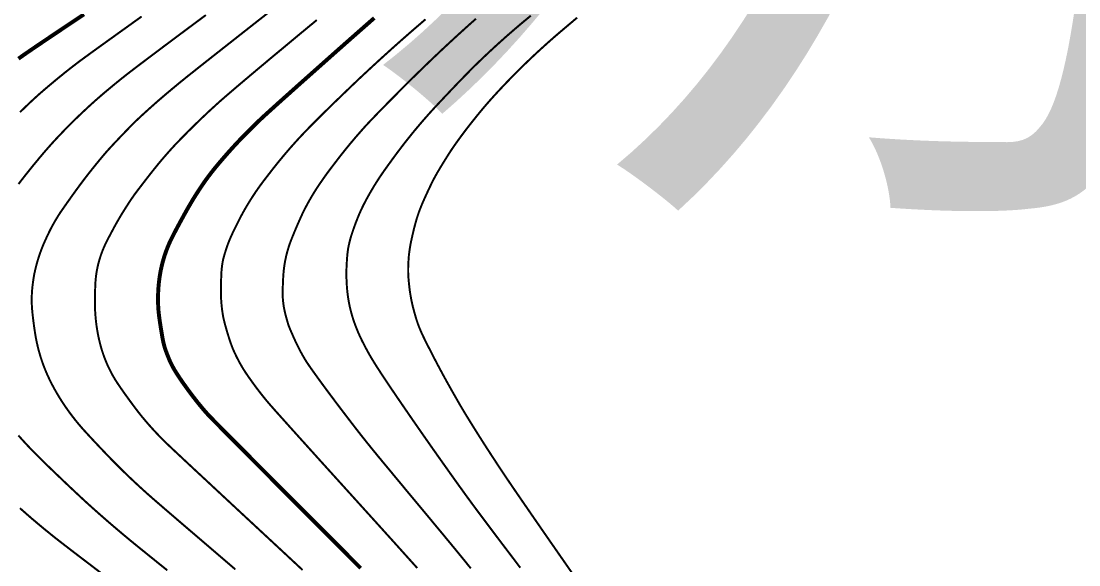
# Model space of a CAD drawing. Extents: x 36524600 to 36525730, y 2746759 to 2747713.
# Drawn here: x 36525149.49 to 36525189.84, y 2747493.61 to 2747514.35 of the extents above; entities that cross this region are included whole.
import ezdxf

# ---------------------------------------------------------------- set-up
doc = ezdxf.new("R2010")
doc.units = 0
doc.header["$LTSCALE"] = 1000
doc.header["$MEASUREMENT"] = 0
doc.layers.add('0-规划文字', color=7, linetype='Continuous')
doc.layers.add('DGX', color=251, linetype='Continuous')
doc.styles.add('黑体', font='simhei.ttf')

# ---------------------------------------------------------------- blocks, each defined once
blk = doc.blocks.new('dxt')
at = {"layer": 'DGX', "color": 253, "linetype": 'Continuous', "flags": 128}
for points, const_width in [([(36525170.701, 2747514.482), (36525170.429, 2747514.253), (36525170.215, 2747514.072), (36525170.06, 2747513.941), (36525169.963, 2747513.859), (36525169.896, 2747513.801), (36525169.828, 2747513.743), (36525169.762, 2747513.684), (36525169.695, 2747513.626), (36525169.628, 2747513.567), (36525169.562, 2747513.508), (36525169.496, 2747513.448), (36525169.43, 2747513.389), (36525169.364, 2747513.329), (36525169.298, 2747513.269), (36525169.233, 2747513.209), (36525169.167, 2747513.149), (36525169.102, 2747513.089), (36525169.037, 2747513.028), (36525168.973, 2747512.967), (36525168.908, 2747512.906), (36525168.842, 2747512.843), (36525168.773, 2747512.777), (36525168.701, 2747512.707), (36525168.626, 2747512.633), (36525168.548, 2747512.556), (36525168.467, 2747512.476), (36525168.383, 2747512.392), (36525168.296, 2747512.305), (36525168.207, 2747512.215), (36525168.117, 2747512.123), (36525168.026, 2747512.029), (36525167.935, 2747511.934), (36525167.842, 2747511.836), (36525167.749, 2747511.737), (36525167.655, 2747511.636), (36525167.561, 2747511.533), (36525167.466, 2747511.429), (36525167.372, 2747511.324), (36525167.279, 2747511.218), (36525167.187, 2747511.111), (36525167.096, 2747511.004), (36525167.006, 2747510.896), (36525166.917, 2747510.787), (36525166.828, 2747510.678), (36525166.742, 2747510.57), (36525166.661, 2747510.468), (36525166.584, 2747510.37), (36525166.512, 2747510.277), (36525166.444, 2747510.189), (36525166.381, 2747510.105), (36525166.322, 2747510.027), (36525166.267, 2747509.953), (36525166.216, 2747509.884), (36525166.168, 2747509.818), (36525166.123, 2747509.755), (36525166.081, 2747509.696), (36525166.042, 2747509.641), (36525166.005, 2747509.588), (36525165.971, 2747509.54), (36525165.94, 2747509.494), (36525165.909, 2747509.448), (36525165.874, 2747509.396), (36525165.837, 2747509.338), (36525165.796, 2747509.274), (36525165.752, 2747509.204), (36525165.705, 2747509.129), (36525165.654, 2747509.048), (36525165.6, 2747508.961), (36525165.547, 2747508.874), (36525165.497, 2747508.793), (36525165.452, 2747508.716), (36525165.409, 2747508.646), (36525165.371, 2747508.581), (36525165.336, 2747508.521), (36525165.306, 2747508.466), (36525165.278, 2747508.417), (36525165.252, 2747508.368), (36525165.223, 2747508.313), (36525165.192, 2747508.251), (36525165.158, 2747508.184), (36525165.122, 2747508.11), (36525165.083, 2747508.03), (36525165.042, 2747507.944), (36525164.999, 2747507.852), (36525164.956, 2747507.759), (36525164.916, 2747507.672), (36525164.879, 2747507.592), (36525164.846, 2747507.517), (36525164.815, 2747507.447), (36525164.788, 2747507.384), (36525164.764, 2747507.326), (36525164.743, 2747507.274), (36525164.725, 2747507.228), (36525164.71, 2747507.188), (36525164.696, 2747507.155), (36525164.686, 2747507.127), (36525164.677, 2747507.105), (36525164.671, 2747507.09), (36525164.667, 2747507.081), (36525164.666, 2747507.077), (36525164.665, 2747507.074), (36525164.662, 2747507.064), (36525164.656, 2747507.049), (36525164.649, 2747507.027), (36525164.64, 2747506.998), (36525164.628, 2747506.964), (36525164.614, 2747506.923), (36525164.599, 2747506.877), (36525164.582, 2747506.823), (36525164.564, 2747506.764), (36525164.545, 2747506.697), (36525164.525, 2747506.624), (36525164.504, 2747506.545), (36525164.482, 2747506.459), (36525164.459, 2747506.366), (36525164.436, 2747506.267), (36525164.413, 2747506.168), (36525164.392, 2747506.075), (36525164.373, 2747505.988), (36525164.356, 2747505.908), (36525164.342, 2747505.834), (36525164.329, 2747505.766), (36525164.319, 2747505.704), (36525164.311, 2747505.649), (36525164.304, 2747505.6), (36525164.298, 2747505.557), (36525164.293, 2747505.521), (36525164.289, 2747505.491), (36525164.285, 2747505.467), (36525164.283, 2747505.449), (36525164.281, 2747505.438), (36525164.281, 2747505.432), (36525164.28, 2747505.427), (36525164.28, 2747505.416), (36525164.278, 2747505.398), (36525164.277, 2747505.375), (36525164.274, 2747505.344), (36525164.272, 2747505.308), (36525164.269, 2747505.265), (36525164.265, 2747505.216), (36525164.262, 2747505.164), (36525164.259, 2747505.112), (36525164.257, 2747505.06), (36525164.255, 2747505.008), (36525164.253, 2747504.956), (36525164.252, 2747504.904), (36525164.252, 2747504.852), (36525164.252, 2747504.8), (36525164.253, 2747504.744), (36525164.255, 2747504.683), (36525164.259, 2747504.614), (36525164.264, 2747504.54), (36525164.271, 2747504.459), (36525164.28, 2747504.371), (36525164.29, 2747504.277), (36525164.301, 2747504.177), (36525164.314, 2747504.073), (36525164.329, 2747503.97), (36525164.346, 2747503.868), (36525164.364, 2747503.765), (36525164.385, 2747503.663), (36525164.407, 2747503.562), (36525164.431, 2747503.46), (36525164.457, 2747503.359), (36525164.483, 2747503.262), (36525164.509, 2747503.171), (36525164.533, 2747503.086), (36525164.556, 2747503.008), (36525164.579, 2747502.936), (36525164.6, 2747502.871), (36525164.62, 2747502.813), (36525164.639, 2747502.761), (36525164.658, 2747502.712), (36525164.677, 2747502.664), (36525164.697, 2747502.615), (36525164.717, 2747502.567), (36525164.738, 2747502.519), (36525164.758, 2747502.471), (36525164.78, 2747502.424), (36525164.802, 2747502.376), (36525164.827, 2747502.323), (36525164.86, 2747502.256), (36525164.899, 2747502.176), (36525164.945, 2747502.084), (36525164.998, 2747501.978), (36525165.059, 2747501.86), (36525165.126, 2747501.728), (36525165.2, 2747501.584), (36525165.278, 2747501.433), (36525165.358, 2747501.28), (36525165.44, 2747501.127), (36525165.523, 2747500.972), (36525165.607, 2747500.817), (36525165.693, 2747500.66), (36525165.781, 2747500.502), (36525165.87, 2747500.343), (36525165.957, 2747500.189), (36525166.039, 2747500.045), (36525166.116, 2747499.911), (36525166.187, 2747499.787), (36525166.253, 2747499.673), (36525166.314, 2747499.57), (36525166.37, 2747499.476), (36525166.42, 2747499.393), (36525166.47, 2747499.311), (36525166.524, 2747499.223), (36525166.584, 2747499.127), (36525166.647, 2747499.024), (36525166.716, 2747498.914), (36525166.789, 2747498.797), (36525166.867, 2747498.673), (36525166.949, 2747498.542), (36525167.037, 2747498.404), (36525167.129, 2747498.258), (36525167.227, 2747498.106), (36525167.33, 2747497.947), (36525167.438, 2747497.781), (36525167.551, 2747497.609), (36525167.669, 2747497.429), (36525167.792, 2747497.242), (36525167.94, 2747497.021), (36525168.132, 2747496.737), (36525168.367, 2747496.392), (36525168.647, 2747495.985), (36525168.97, 2747495.517), (36525169.337, 2747494.986), (36525169.748, 2747494.393), (36525170.203, 2747493.739), (36525170.661, 2747493.08)], 0.075), ([(36525168.931, 2747514.557), (36525168.706, 2747514.37), (36525168.532, 2747514.225), (36525168.41, 2747514.121), (36525168.314, 2747514.039), (36525168.218, 2747513.956), (36525168.122, 2747513.873), (36525168.027, 2747513.79), (36525167.932, 2747513.706), (36525167.837, 2747513.621), (36525167.743, 2747513.537), (36525167.649, 2747513.452), (36525167.555, 2747513.366), (36525167.462, 2747513.28), (36525167.369, 2747513.194), (36525167.276, 2747513.107), (36525167.184, 2747513.02), (36525167.092, 2747512.933), (36525167, 2747512.845), (36525166.909, 2747512.757), (36525166.815, 2747512.665), (36525166.713, 2747512.564), (36525166.605, 2747512.455), (36525166.489, 2747512.338), (36525166.367, 2747512.213), (36525166.237, 2747512.079), (36525166.1, 2747511.937), (36525165.957, 2747511.787), (36525165.816, 2747511.638), (36525165.685, 2747511.501), (36525165.567, 2747511.375), (36525165.46, 2747511.261), (36525165.364, 2747511.159), (36525165.279, 2747511.068), (36525165.206, 2747510.989), (36525165.144, 2747510.921), (36525165.088, 2747510.859), (36525165.032, 2747510.797), (36525164.977, 2747510.734), (36525164.921, 2747510.671), (36525164.866, 2747510.608), (36525164.811, 2747510.545), (36525164.757, 2747510.482), (36525164.702, 2747510.418), (36525164.648, 2747510.354), (36525164.594, 2747510.29), (36525164.541, 2747510.226), (36525164.487, 2747510.162), (36525164.434, 2747510.097), (36525164.381, 2747510.032), (36525164.329, 2747509.967), (36525164.277, 2747509.902), (36525164.224, 2747509.836), (36525164.173, 2747509.771), (36525164.121, 2747509.705), (36525164.07, 2747509.639), (36525164.019, 2747509.573), (36525163.968, 2747509.506), (36525163.917, 2747509.439), (36525163.867, 2747509.373), (36525163.815, 2747509.304), (36525163.761, 2747509.23), (36525163.703, 2747509.152), (36525163.643, 2747509.07), (36525163.58, 2747508.983), (36525163.514, 2747508.892), (36525163.446, 2747508.797), (36525163.374, 2747508.697), (36525163.302, 2747508.595), (36525163.231, 2747508.491), (36525163.161, 2747508.387), (36525163.092, 2747508.282), (36525163.025, 2747508.177), (36525162.958, 2747508.07), (36525162.894, 2747507.962), (36525162.83, 2747507.854), (36525162.768, 2747507.747), (36525162.711, 2747507.644), (36525162.657, 2747507.545), (36525162.606, 2747507.45), (36525162.559, 2747507.36), (36525162.516, 2747507.273), (36525162.476, 2747507.19), (36525162.44, 2747507.112), (36525162.406, 2747507.035), (36525162.372, 2747506.958), (36525162.34, 2747506.88), (36525162.309, 2747506.802), (36525162.278, 2747506.724), (36525162.248, 2747506.646), (36525162.219, 2747506.567), (36525162.19, 2747506.487), (36525162.163, 2747506.41), (36525162.139, 2747506.338), (36525162.116, 2747506.271), (36525162.096, 2747506.208), (36525162.077, 2747506.151), (36525162.061, 2747506.098), (36525162.047, 2747506.05), (36525162.036, 2747506.007), (36525162.025, 2747505.967), (36525162.015, 2747505.926), (36525162.005, 2747505.885), (36525161.996, 2747505.844), (36525161.987, 2747505.803), (36525161.979, 2747505.762), (36525161.971, 2747505.721), (36525161.963, 2747505.68), (36525161.956, 2747505.636), (36525161.949, 2747505.587), (36525161.942, 2747505.533), (36525161.935, 2747505.473), (36525161.929, 2747505.408), (36525161.923, 2747505.337), (36525161.918, 2747505.262), (36525161.912, 2747505.181), (36525161.908, 2747505.1), (36525161.904, 2747505.023), (36525161.9, 2747504.952), (36525161.898, 2747504.886), (36525161.896, 2747504.824), (36525161.895, 2747504.767), (36525161.894, 2747504.715), (36525161.895, 2747504.669), (36525161.895, 2747504.623), (36525161.897, 2747504.575), (36525161.898, 2747504.526), (36525161.901, 2747504.474), (36525161.903, 2747504.42), (36525161.906, 2747504.364), (36525161.909, 2747504.306), (36525161.913, 2747504.245), (36525161.917, 2747504.184), (36525161.922, 2747504.123), (36525161.928, 2747504.061), (36525161.935, 2747504), (36525161.942, 2747503.939), (36525161.95, 2747503.878), (36525161.958, 2747503.818), (36525161.968, 2747503.757), (36525161.978, 2747503.696), (36525161.989, 2747503.636), (36525162, 2747503.575), (36525162.012, 2747503.515), (36525162.025, 2747503.455), (36525162.039, 2747503.395), (36525162.053, 2747503.336), (36525162.069, 2747503.276), (36525162.084, 2747503.217), (36525162.101, 2747503.157), (36525162.118, 2747503.098), (36525162.136, 2747503.04), (36525162.155, 2747502.981), (36525162.174, 2747502.923), (36525162.194, 2747502.865), (36525162.215, 2747502.807), (36525162.236, 2747502.749), (36525162.258, 2747502.692), (36525162.281, 2747502.634), (36525162.304, 2747502.577), (36525162.327, 2747502.52), (36525162.351, 2747502.463), (36525162.376, 2747502.406), (36525162.401, 2747502.349), (36525162.429, 2747502.29), (36525162.461, 2747502.223), (36525162.497, 2747502.15), (36525162.537, 2747502.071), (36525162.582, 2747501.985), (36525162.63, 2747501.892), (36525162.684, 2747501.793), (36525162.741, 2747501.688), (36525162.81, 2747501.567), (36525162.897, 2747501.422), (36525163.002, 2747501.252), (36525163.126, 2747501.059), (36525163.268, 2747500.841), (36525163.428, 2747500.6), (36525163.607, 2747500.334), (36525163.804, 2747500.044), (36525164.01, 2747499.742), (36525164.217, 2747499.442), (36525164.423, 2747499.142), (36525164.63, 2747498.845), (36525164.836, 2747498.548), (36525165.043, 2747498.252), (36525165.25, 2747497.958), (36525165.457, 2747497.665), (36525165.658, 2747497.382), (36525165.846, 2747497.117), (36525166.021, 2747496.871), (36525166.184, 2747496.644), (36525166.335, 2747496.435), (36525166.472, 2747496.244), (36525166.598, 2747496.072), (36525166.71, 2747495.919), (36525166.825, 2747495.764), (36525166.956, 2747495.588), (36525167.104, 2747495.391), (36525167.268, 2747495.172), (36525167.449, 2747494.931), (36525167.646, 2747494.67), (36525167.86, 2747494.387), (36525168.091, 2747494.083), (36525168.32, 2747493.781), (36525168.53, 2747493.503)], 0.075), ([(36525166.839, 2747514.439), (36525166.71, 2747514.325), (36525166.581, 2747514.211), (36525166.453, 2747514.096), (36525166.325, 2747513.98), (36525166.198, 2747513.865), (36525166.071, 2747513.749), (36525165.944, 2747513.632), (36525165.817, 2747513.515), (36525165.691, 2747513.398), (36525165.565, 2747513.281), (36525165.44, 2747513.163), (36525165.315, 2747513.044), (36525165.19, 2747512.926), (36525165.066, 2747512.807), (36525164.942, 2747512.687), (36525164.818, 2747512.568), (36525164.694, 2747512.447), (36525164.568, 2747512.324), (36525164.435, 2747512.193), (36525164.297, 2747512.055), (36525164.152, 2747511.911), (36525164, 2747511.76), (36525163.843, 2747511.601), (36525163.679, 2747511.436), (36525163.509, 2747511.264), (36525163.342, 2747511.095), (36525163.19, 2747510.939), (36525163.05, 2747510.795), (36525162.924, 2747510.664), (36525162.812, 2747510.547), (36525162.713, 2747510.442), (36525162.627, 2747510.35), (36525162.556, 2747510.271), (36525162.491, 2747510.198), (36525162.426, 2747510.124), (36525162.362, 2747510.051), (36525162.298, 2747509.977), (36525162.234, 2747509.903), (36525162.171, 2747509.829), (36525162.108, 2747509.754), (36525162.045, 2747509.679), (36525161.983, 2747509.604), (36525161.921, 2747509.528), (36525161.86, 2747509.452), (36525161.799, 2747509.376), (36525161.738, 2747509.3), (36525161.677, 2747509.223), (36525161.617, 2747509.146), (36525161.557, 2747509.069), (36525161.5, 2747508.994), (36525161.446, 2747508.924), (36525161.396, 2747508.858), (36525161.35, 2747508.798), (36525161.307, 2747508.742), (36525161.269, 2747508.691), (36525161.234, 2747508.644), (36525161.203, 2747508.603), (36525161.173, 2747508.563), (36525161.142, 2747508.519), (36525161.109, 2747508.474), (36525161.075, 2747508.426), (36525161.038, 2747508.375), (36525161.001, 2747508.321), (36525160.962, 2747508.265), (36525160.921, 2747508.206), (36525160.879, 2747508.146), (36525160.838, 2747508.085), (36525160.798, 2747508.024), (36525160.758, 2747507.963), (36525160.719, 2747507.902), (36525160.68, 2747507.84), (36525160.641, 2747507.778), (36525160.603, 2747507.715), (36525160.566, 2747507.652), (36525160.529, 2747507.589), (36525160.492, 2747507.526), (36525160.456, 2747507.462), (36525160.421, 2747507.399), (36525160.386, 2747507.334), (36525160.352, 2747507.27), (36525160.318, 2747507.205), (36525160.283, 2747507.137), (36525160.247, 2747507.064), (36525160.209, 2747506.984), (36525160.169, 2747506.899), (36525160.128, 2747506.807), (36525160.085, 2747506.71), (36525160.04, 2747506.607), (36525159.993, 2747506.498), (36525159.947, 2747506.391), (36525159.906, 2747506.291), (36525159.868, 2747506.2), (36525159.834, 2747506.117), (36525159.804, 2747506.042), (36525159.778, 2747505.975), (36525159.756, 2747505.917), (36525159.738, 2747505.867), (36525159.722, 2747505.821), (36525159.706, 2747505.775), (36525159.691, 2747505.728), (36525159.677, 2747505.682), (36525159.663, 2747505.635), (36525159.649, 2747505.588), (36525159.636, 2747505.541), (36525159.624, 2747505.494), (36525159.612, 2747505.447), (36525159.6, 2747505.399), (36525159.589, 2747505.352), (36525159.579, 2747505.304), (36525159.569, 2747505.256), (36525159.559, 2747505.209), (36525159.55, 2747505.161), (36525159.542, 2747505.113), (36525159.534, 2747505.064), (36525159.527, 2747505.016), (36525159.52, 2747504.968), (36525159.514, 2747504.92), (36525159.508, 2747504.871), (36525159.503, 2747504.823), (36525159.498, 2747504.774), (36525159.494, 2747504.726), (36525159.49, 2747504.675), (36525159.486, 2747504.622), (36525159.483, 2747504.565), (36525159.48, 2747504.506), (36525159.477, 2747504.443), (36525159.474, 2747504.377), (36525159.472, 2747504.308), (36525159.469, 2747504.236), (36525159.467, 2747504.165), (36525159.466, 2747504.1), (36525159.465, 2747504.042), (36525159.464, 2747503.99), (36525159.464, 2747503.944), (36525159.464, 2747503.904), (36525159.464, 2747503.87), (36525159.465, 2747503.842), (36525159.466, 2747503.816), (36525159.468, 2747503.787), (36525159.471, 2747503.755), (36525159.474, 2747503.72), (36525159.478, 2747503.682), (36525159.482, 2747503.641), (36525159.487, 2747503.596), (36525159.493, 2747503.549), (36525159.5, 2747503.499), (36525159.508, 2747503.446), (36525159.519, 2747503.391), (36525159.53, 2747503.332), (36525159.544, 2747503.271), (36525159.559, 2747503.207), (36525159.576, 2747503.14), (36525159.594, 2747503.071), (36525159.613, 2747503.003), (36525159.63, 2747502.941), (36525159.646, 2747502.885), (36525159.661, 2747502.835), (36525159.674, 2747502.791), (36525159.687, 2747502.753), (36525159.698, 2747502.722), (36525159.707, 2747502.696), (36525159.717, 2747502.672), (36525159.728, 2747502.645), (36525159.74, 2747502.616), (36525159.754, 2747502.583), (36525159.769, 2747502.549), (36525159.785, 2747502.511), (36525159.802, 2747502.471), (36525159.821, 2747502.429), (36525159.84, 2747502.385), (36525159.859, 2747502.341), (36525159.879, 2747502.297), (36525159.899, 2747502.253), (36525159.919, 2747502.209), (36525159.939, 2747502.165), (36525159.959, 2747502.121), (36525159.98, 2747502.077), (36525160.001, 2747502.034), (36525160.022, 2747501.99), (36525160.043, 2747501.946), (36525160.065, 2747501.903), (36525160.087, 2747501.86), (36525160.109, 2747501.817), (36525160.132, 2747501.774), (36525160.155, 2747501.731), (36525160.178, 2747501.689), (36525160.201, 2747501.647), (36525160.225, 2747501.604), (36525160.249, 2747501.562), (36525160.273, 2747501.521), (36525160.298, 2747501.479), (36525160.323, 2747501.437), (36525160.348, 2747501.396), (36525160.378, 2747501.349), (36525160.418, 2747501.29), (36525160.466, 2747501.218), (36525160.524, 2747501.135), (36525160.591, 2747501.04), (36525160.667, 2747500.933), (36525160.753, 2747500.814), (36525160.847, 2747500.683), (36525160.949, 2747500.544), (36525161.054, 2747500.401), (36525161.164, 2747500.252), (36525161.278, 2747500.099), (36525161.396, 2747499.942), (36525161.517, 2747499.78), (36525161.643, 2747499.614), (36525161.773, 2747499.443), (36525161.902, 2747499.275), (36525162.022, 2747499.118), (36525162.134, 2747498.972), (36525162.238, 2747498.837), (36525162.334, 2747498.714), (36525162.422, 2747498.601), (36525162.502, 2747498.499), (36525162.574, 2747498.409), (36525162.642, 2747498.323), (36525162.71, 2747498.238), (36525162.779, 2747498.154), (36525162.847, 2747498.069), (36525162.916, 2747497.984), (36525162.985, 2747497.9), (36525163.054, 2747497.816), (36525163.123, 2747497.731), (36525163.211, 2747497.626), (36525163.335, 2747497.476), (36525163.495, 2747497.283), (36525163.692, 2747497.046), (36525163.925, 2747496.765), (36525164.194, 2747496.441), (36525164.5, 2747496.074), (36525164.843, 2747495.662), (36525165.186, 2747495.249), (36525165.496, 2747494.876), (36525165.772, 2747494.543), (36525166.014, 2747494.25), (36525166.222, 2747493.996), (36525166.396, 2747493.783), (36525166.536, 2747493.61), (36525166.643, 2747493.477)], 0.075), ([(36525164.915, 2747514.419), (36525164.787, 2747514.309), (36525164.659, 2747514.199), (36525164.531, 2747514.089), (36525164.404, 2747513.979), (36525164.276, 2747513.868), (36525164.15, 2747513.757), (36525164.023, 2747513.646), (36525163.897, 2747513.534), (36525163.771, 2747513.422), (36525163.645, 2747513.31), (36525163.52, 2747513.197), (36525163.395, 2747513.084), (36525163.27, 2747512.971), (36525163.145, 2747512.857), (36525163.021, 2747512.743), (36525162.897, 2747512.629), (36525162.773, 2747512.515), (36525162.65, 2747512.4), (36525162.526, 2747512.285), (36525162.403, 2747512.17), (36525162.281, 2747512.054), (36525162.155, 2747511.934), (36525162.021, 2747511.807), (36525161.881, 2747511.672), (36525161.733, 2747511.529), (36525161.577, 2747511.379), (36525161.414, 2747511.222), (36525161.244, 2747511.056), (36525161.067, 2747510.883), (36525160.891, 2747510.71), (36525160.723, 2747510.542), (36525160.563, 2747510.382), (36525160.413, 2747510.227), (36525160.271, 2747510.079), (36525160.137, 2747509.938), (36525160.013, 2747509.803), (36525159.897, 2747509.674), (36525159.786, 2747509.55), (36525159.679, 2747509.427), (36525159.576, 2747509.306), (36525159.475, 2747509.187), (36525159.378, 2747509.07), (36525159.284, 2747508.955), (36525159.193, 2747508.842), (36525159.105, 2747508.731), (36525159.022, 2747508.624), (36525158.946, 2747508.526), (36525158.876, 2747508.436), (36525158.813, 2747508.354), (36525158.757, 2747508.281), (36525158.707, 2747508.215), (36525158.664, 2747508.158), (36525158.628, 2747508.108), (36525158.595, 2747508.063), (36525158.562, 2747508.017), (36525158.53, 2747507.972), (36525158.498, 2747507.926), (36525158.466, 2747507.88), (36525158.434, 2747507.834), (36525158.403, 2747507.787), (36525158.372, 2747507.741), (36525158.341, 2747507.694), (36525158.31, 2747507.647), (36525158.28, 2747507.6), (36525158.25, 2747507.553), (36525158.22, 2747507.505), (36525158.191, 2747507.458), (36525158.161, 2747507.41), (36525158.132, 2747507.362), (36525158.103, 2747507.314), (36525158.075, 2747507.266), (36525158.046, 2747507.218), (36525158.018, 2747507.169), (36525157.991, 2747507.121), (36525157.963, 2747507.072), (36525157.936, 2747507.023), (36525157.909, 2747506.974), (36525157.881, 2747506.921), (36525157.85, 2747506.862), (36525157.816, 2747506.797), (36525157.779, 2747506.725), (36525157.74, 2747506.647), (36525157.698, 2747506.563), (36525157.653, 2747506.472), (36525157.605, 2747506.374), (36525157.558, 2747506.275), (36525157.513, 2747506.178), (36525157.471, 2747506.083), (36525157.432, 2747505.992), (36525157.397, 2747505.903), (36525157.364, 2747505.816), (36525157.334, 2747505.732), (36525157.307, 2747505.651), (36525157.283, 2747505.574), (36525157.261, 2747505.504), (36525157.242, 2747505.441), (36525157.226, 2747505.384), (36525157.212, 2747505.333), (36525157.2, 2747505.289), (36525157.191, 2747505.252), (36525157.184, 2747505.221), (36525157.179, 2747505.194), (36525157.174, 2747505.166), (36525157.169, 2747505.139), (36525157.165, 2747505.111), (36525157.161, 2747505.084), (36525157.156, 2747505.056), (36525157.153, 2747505.028), (36525157.149, 2747505.001), (36525157.145, 2747504.973), (36525157.142, 2747504.945), (36525157.139, 2747504.917), (36525157.136, 2747504.889), (36525157.134, 2747504.862), (36525157.132, 2747504.834), (36525157.129, 2747504.806), (36525157.128, 2747504.778), (36525157.126, 2747504.748), (36525157.124, 2747504.715), (36525157.122, 2747504.678), (36525157.12, 2747504.638), (36525157.119, 2747504.594), (36525157.117, 2747504.546), (36525157.115, 2747504.495), (36525157.113, 2747504.44), (36525157.111, 2747504.384), (36525157.11, 2747504.328), (36525157.109, 2747504.272), (36525157.108, 2747504.216), (36525157.108, 2747504.16), (36525157.107, 2747504.104), (36525157.107, 2747504.048), (36525157.108, 2747503.993), (36525157.109, 2747503.937), (36525157.11, 2747503.882), (36525157.112, 2747503.827), (36525157.114, 2747503.771), (36525157.117, 2747503.716), (36525157.121, 2747503.661), (36525157.125, 2747503.605), (36525157.13, 2747503.55), (36525157.135, 2747503.495), (36525157.141, 2747503.44), (36525157.147, 2747503.385), (36525157.154, 2747503.33), (36525157.162, 2747503.275), (36525157.17, 2747503.22), (36525157.178, 2747503.166), (36525157.188, 2747503.111), (36525157.198, 2747503.053), (36525157.212, 2747502.989), (36525157.229, 2747502.918), (36525157.248, 2747502.841), (36525157.27, 2747502.757), (36525157.295, 2747502.667), (36525157.323, 2747502.571), (36525157.353, 2747502.468), (36525157.385, 2747502.365), (36525157.415, 2747502.269), (36525157.444, 2747502.18), (36525157.471, 2747502.098), (36525157.498, 2747502.023), (36525157.523, 2747501.955), (36525157.547, 2747501.893), (36525157.569, 2747501.839), (36525157.591, 2747501.788), (36525157.614, 2747501.738), (36525157.637, 2747501.687), (36525157.661, 2747501.637), (36525157.685, 2747501.587), (36525157.709, 2747501.537), (36525157.734, 2747501.488), (36525157.76, 2747501.439), (36525157.785, 2747501.39), (36525157.812, 2747501.341), (36525157.839, 2747501.292), (36525157.866, 2747501.244), (36525157.894, 2747501.196), (36525157.922, 2747501.148), (36525157.95, 2747501.101), (36525157.979, 2747501.054), (36525158.011, 2747501.004), (36525158.047, 2747500.949), (36525158.088, 2747500.888), (36525158.133, 2747500.822), (36525158.183, 2747500.751), (36525158.237, 2747500.674), (36525158.296, 2747500.592), (36525158.359, 2747500.505), (36525158.425, 2747500.415), (36525158.492, 2747500.325), (36525158.56, 2747500.237), (36525158.628, 2747500.149), (36525158.697, 2747500.061), (36525158.767, 2747499.975), (36525158.838, 2747499.888), (36525158.91, 2747499.803), (36525159.024, 2747499.671), (36525159.225, 2747499.444), (36525159.512, 2747499.124), (36525159.884, 2747498.71), (36525160.342, 2747498.202), (36525160.885, 2747497.6), (36525161.515, 2747496.904), (36525162.23, 2747496.114), (36525162.947, 2747495.322), (36525163.581, 2747494.621), (36525164.131, 2747494.01), (36525164.599, 2747493.49)], 0.075), ([(36525162.958, 2747514.467), (36525162.692, 2747514.234), (36525162.388, 2747513.967), (36525162.047, 2747513.667), (36525161.669, 2747513.333), (36525161.254, 2747512.965), (36525160.802, 2747512.564), (36525160.356, 2747512.167), (36525159.958, 2747511.813), (36525159.608, 2747511.5), (36525159.307, 2747511.231), (36525159.055, 2747511.003), (36525158.851, 2747510.818), (36525158.696, 2747510.676), (36525158.588, 2747510.575), (36525158.506, 2747510.496), (36525158.424, 2747510.417), (36525158.342, 2747510.337), (36525158.26, 2747510.256), (36525158.179, 2747510.175), (36525158.099, 2747510.094), (36525158.018, 2747510.013), (36525157.938, 2747509.931), (36525157.859, 2747509.849), (36525157.78, 2747509.766), (36525157.701, 2747509.683), (36525157.624, 2747509.599), (36525157.546, 2747509.515), (36525157.47, 2747509.43), (36525157.393, 2747509.344), (36525157.318, 2747509.259), (36525157.245, 2747509.175), (36525157.177, 2747509.097), (36525157.114, 2747509.024), (36525157.056, 2747508.956), (36525157.003, 2747508.893), (36525156.955, 2747508.836), (36525156.912, 2747508.783), (36525156.873, 2747508.736), (36525156.837, 2747508.691), (36525156.802, 2747508.647), (36525156.767, 2747508.602), (36525156.731, 2747508.557), (36525156.696, 2747508.511), (36525156.662, 2747508.466), (36525156.627, 2747508.421), (36525156.593, 2747508.375), (36525156.557, 2747508.326), (36525156.517, 2747508.271), (36525156.474, 2747508.21), (36525156.428, 2747508.142), (36525156.378, 2747508.068), (36525156.324, 2747507.988), (36525156.267, 2747507.902), (36525156.207, 2747507.809), (36525156.143, 2747507.71), (36525156.077, 2747507.604), (36525156.009, 2747507.492), (36525155.938, 2747507.372), (36525155.864, 2747507.246), (36525155.789, 2747507.113), (36525155.71, 2747506.972), (36525155.63, 2747506.826), (36525155.551, 2747506.682), (36525155.48, 2747506.55), (36525155.416, 2747506.431), (36525155.36, 2747506.324), (36525155.31, 2747506.23), (36525155.268, 2747506.148), (36525155.233, 2747506.078), (36525155.205, 2747506.021), (36525155.181, 2747505.97), (36525155.157, 2747505.919), (36525155.134, 2747505.868), (36525155.112, 2747505.816), (36525155.09, 2747505.764), (36525155.069, 2747505.712), (36525155.049, 2747505.66), (36525155.029, 2747505.607), (36525155.009, 2747505.554), (36525154.991, 2747505.501), (36525154.973, 2747505.448), (36525154.955, 2747505.394), (36525154.938, 2747505.34), (36525154.922, 2747505.286), (36525154.906, 2747505.232), (36525154.891, 2747505.178), (36525154.877, 2747505.124), (36525154.863, 2747505.069), (36525154.849, 2747505.014), (36525154.837, 2747504.96), (36525154.825, 2747504.905), (36525154.813, 2747504.849), (36525154.803, 2747504.794), (36525154.793, 2747504.739), (36525154.783, 2747504.683), (36525154.774, 2747504.628), (36525154.766, 2747504.572), (36525154.758, 2747504.516), (36525154.751, 2747504.46), (36525154.744, 2747504.404), (36525154.738, 2747504.348), (36525154.733, 2747504.292), (36525154.728, 2747504.235), (36525154.723, 2747504.179), (36525154.72, 2747504.123), (36525154.716, 2747504.066), (36525154.714, 2747504.01), (36525154.711, 2747503.953), (36525154.71, 2747503.897), (36525154.709, 2747503.84), (36525154.708, 2747503.784), (36525154.708, 2747503.727), (36525154.709, 2747503.671), (36525154.71, 2747503.614), (36525154.711, 2747503.558), (36525154.713, 2747503.502), (36525154.716, 2747503.445), (36525154.719, 2747503.389), (36525154.724, 2747503.329), (36525154.73, 2747503.262), (36525154.738, 2747503.188), (36525154.747, 2747503.107), (36525154.759, 2747503.02), (36525154.772, 2747502.925), (36525154.787, 2747502.824), (36525154.804, 2747502.715), (36525154.821, 2747502.609), (36525154.837, 2747502.512), (36525154.851, 2747502.427), (36525154.864, 2747502.352), (36525154.875, 2747502.287), (36525154.884, 2747502.233), (36525154.893, 2747502.189), (36525154.899, 2747502.156), (36525154.905, 2747502.129), (36525154.911, 2747502.101), (36525154.918, 2747502.073), (36525154.925, 2747502.046), (36525154.931, 2747502.018), (36525154.939, 2747501.991), (36525154.946, 2747501.963), (36525154.954, 2747501.936), (36525154.962, 2747501.907), (36525154.972, 2747501.875), (36525154.984, 2747501.839), (36525154.997, 2747501.801), (36525155.012, 2747501.759), (36525155.029, 2747501.714), (36525155.047, 2747501.666), (36525155.067, 2747501.615), (36525155.087, 2747501.564), (36525155.106, 2747501.516), (36525155.124, 2747501.472), (36525155.141, 2747501.431), (36525155.158, 2747501.393), (36525155.173, 2747501.359), (36525155.187, 2747501.329), (36525155.2, 2747501.301), (36525155.213, 2747501.276), (36525155.226, 2747501.25), (36525155.239, 2747501.225), (36525155.252, 2747501.2), (36525155.265, 2747501.175), (36525155.279, 2747501.15), (36525155.292, 2747501.125), (36525155.306, 2747501.1), (36525155.321, 2747501.073), (36525155.338, 2747501.044), (36525155.358, 2747501.012), (36525155.379, 2747500.978), (36525155.403, 2747500.94), (36525155.428, 2747500.899), (36525155.456, 2747500.856), (36525155.487, 2747500.81), (36525155.518, 2747500.762), (36525155.55, 2747500.715), (36525155.582, 2747500.668), (36525155.614, 2747500.621), (36525155.646, 2747500.574), (36525155.679, 2747500.527), (36525155.712, 2747500.48), (36525155.746, 2747500.434), (36525155.779, 2747500.388), (36525155.813, 2747500.341), (36525155.847, 2747500.295), (36525155.881, 2747500.249), (36525155.915, 2747500.203), (36525155.949, 2747500.158), (36525155.984, 2747500.112), (36525156.018, 2747500.066), (36525156.052, 2747500.021), (36525156.087, 2747499.976), (36525156.122, 2747499.931), (36525156.157, 2747499.886), (36525156.193, 2747499.841), (36525156.228, 2747499.796), (36525156.264, 2747499.752), (36525156.3, 2747499.708), (36525156.337, 2747499.664), (36525156.373, 2747499.62), (36525156.41, 2747499.576), (36525156.447, 2747499.533), (36525156.484, 2747499.49), (36525156.521, 2747499.446), (36525156.559, 2747499.404), (36525156.597, 2747499.361), (36525156.687, 2747499.266), (36525156.883, 2747499.066), (36525157.184, 2747498.761), (36525157.591, 2747498.351), (36525158.103, 2747497.836), (36525158.72, 2747497.216), (36525159.442, 2747496.491), (36525160.27, 2747495.662), (36525161.098, 2747494.832), (36525161.822, 2747494.106), (36525162.442, 2747493.484)], 0.15), ([(36525160.765, 2747514.39), (36525160.426, 2747514.11), (36525160.076, 2747513.821), (36525159.716, 2747513.522), (36525159.346, 2747513.214), (36525158.965, 2747512.897), (36525158.595, 2747512.588), (36525158.259, 2747512.305), (36525157.955, 2747512.049), (36525157.684, 2747511.819), (36525157.445, 2747511.615), (36525157.24, 2747511.438), (36525157.067, 2747511.287), (36525156.928, 2747511.162), (36525156.805, 2747511.049), (36525156.682, 2747510.937), (36525156.561, 2747510.823), (36525156.44, 2747510.709), (36525156.319, 2747510.594), (36525156.2, 2747510.479), (36525156.081, 2747510.362), (36525155.962, 2747510.245), (36525155.848, 2747510.132), (36525155.742, 2747510.025), (36525155.643, 2747509.925), (36525155.552, 2747509.832), (36525155.469, 2747509.746), (36525155.394, 2747509.668), (36525155.326, 2747509.596), (36525155.266, 2747509.531), (36525155.21, 2747509.469), (36525155.155, 2747509.407), (36525155.099, 2747509.345), (36525155.044, 2747509.283), (36525154.99, 2747509.22), (36525154.935, 2747509.158), (36525154.881, 2747509.094), (36525154.827, 2747509.031), (36525154.771, 2747508.965), (36525154.712, 2747508.893), (36525154.648, 2747508.815), (36525154.581, 2747508.731), (36525154.509, 2747508.642), (36525154.434, 2747508.547), (36525154.355, 2747508.446), (36525154.272, 2747508.339), (36525154.19, 2747508.233), (36525154.115, 2747508.136), (36525154.046, 2747508.046), (36525153.984, 2747507.965), (36525153.928, 2747507.892), (36525153.879, 2747507.826), (36525153.836, 2747507.769), (36525153.8, 2747507.72), (36525153.766, 2747507.671), (36525153.728, 2747507.617), (36525153.687, 2747507.557), (36525153.642, 2747507.49), (36525153.594, 2747507.417), (36525153.543, 2747507.338), (36525153.488, 2747507.253), (36525153.43, 2747507.161), (36525153.371, 2747507.067), (36525153.312, 2747506.972), (36525153.255, 2747506.876), (36525153.199, 2747506.78), (36525153.143, 2747506.683), (36525153.088, 2747506.586), (36525153.035, 2747506.488), (36525152.982, 2747506.39), (36525152.932, 2747506.296), (36525152.887, 2747506.212), (36525152.847, 2747506.136), (36525152.812, 2747506.07), (36525152.782, 2747506.012), (36525152.758, 2747505.964), (36525152.738, 2747505.925), (36525152.723, 2747505.896), (36525152.711, 2747505.87), (36525152.699, 2747505.845), (36525152.687, 2747505.819), (36525152.675, 2747505.794), (36525152.664, 2747505.768), (36525152.653, 2747505.743), (36525152.641, 2747505.717), (36525152.63, 2747505.691), (36525152.62, 2747505.665), (36525152.609, 2747505.639), (36525152.598, 2747505.613), (36525152.588, 2747505.587), (36525152.578, 2747505.561), (36525152.568, 2747505.535), (36525152.558, 2747505.508), (36525152.549, 2747505.482), (36525152.539, 2747505.456), (36525152.53, 2747505.429), (36525152.521, 2747505.402), (36525152.512, 2747505.376), (36525152.503, 2747505.349), (36525152.495, 2747505.322), (36525152.486, 2747505.296), (36525152.478, 2747505.269), (36525152.47, 2747505.242), (36525152.462, 2747505.215), (36525152.455, 2747505.188), (36525152.447, 2747505.161), (36525152.44, 2747505.134), (36525152.433, 2747505.107), (36525152.426, 2747505.079), (36525152.419, 2747505.052), (36525152.413, 2747505.025), (36525152.407, 2747504.998), (36525152.401, 2747504.97), (36525152.395, 2747504.943), (36525152.389, 2747504.915), (36525152.383, 2747504.888), (36525152.378, 2747504.86), (36525152.373, 2747504.833), (36525152.368, 2747504.805), (36525152.364, 2747504.778), (36525152.359, 2747504.75), (36525152.355, 2747504.722), (36525152.351, 2747504.694), (36525152.347, 2747504.667), (36525152.343, 2747504.639), (36525152.34, 2747504.611), (36525152.337, 2747504.583), (36525152.334, 2747504.555), (36525152.331, 2747504.527), (36525152.328, 2747504.499), (36525152.326, 2747504.471), (36525152.324, 2747504.444), (36525152.322, 2747504.416), (36525152.32, 2747504.388), (36525152.318, 2747504.358), (36525152.316, 2747504.324), (36525152.315, 2747504.287), (36525152.313, 2747504.247), (36525152.311, 2747504.202), (36525152.309, 2747504.154), (36525152.308, 2747504.103), (36525152.306, 2747504.047), (36525152.304, 2747503.991), (36525152.303, 2747503.934), (36525152.302, 2747503.877), (36525152.301, 2747503.82), (36525152.3, 2747503.764), (36525152.3, 2747503.707), (36525152.3, 2747503.651), (36525152.3, 2747503.595), (36525152.3, 2747503.539), (36525152.301, 2747503.483), (36525152.303, 2747503.427), (36525152.305, 2747503.371), (36525152.307, 2747503.315), (36525152.31, 2747503.259), (36525152.313, 2747503.203), (36525152.317, 2747503.147), (36525152.322, 2747503.091), (36525152.327, 2747503.035), (36525152.332, 2747502.979), (36525152.338, 2747502.923), (36525152.344, 2747502.868), (36525152.351, 2747502.812), (36525152.358, 2747502.756), (36525152.366, 2747502.701), (36525152.374, 2747502.645), (36525152.383, 2747502.59), (36525152.392, 2747502.534), (36525152.402, 2747502.479), (36525152.412, 2747502.424), (36525152.423, 2747502.369), (36525152.434, 2747502.314), (36525152.446, 2747502.259), (36525152.458, 2747502.204), (36525152.471, 2747502.15), (36525152.484, 2747502.095), (36525152.498, 2747502.041), (36525152.512, 2747501.987), (36525152.527, 2747501.933), (36525152.542, 2747501.88), (36525152.558, 2747501.826), (36525152.575, 2747501.773), (36525152.592, 2747501.719), (36525152.61, 2747501.667), (36525152.628, 2747501.614), (36525152.647, 2747501.561), (36525152.666, 2747501.509), (36525152.686, 2747501.457), (36525152.707, 2747501.405), (36525152.728, 2747501.353), (36525152.75, 2747501.302), (36525152.772, 2747501.251), (36525152.795, 2747501.2), (36525152.819, 2747501.149), (36525152.843, 2747501.099), (36525152.867, 2747501.049), (36525152.892, 2747500.999), (36525152.918, 2747500.949), (36525152.945, 2747500.9), (36525152.971, 2747500.851), (36525152.999, 2747500.803), (36525153.027, 2747500.754), (36525153.055, 2747500.706), (36525153.084, 2747500.659), (36525153.114, 2747500.611), (36525153.147, 2747500.56), (36525153.187, 2747500.5), (36525153.233, 2747500.433), (36525153.285, 2747500.357), (36525153.344, 2747500.272), (36525153.409, 2747500.18), (36525153.481, 2747500.079), (36525153.56, 2747499.97), (36525153.639, 2747499.86), (36525153.716, 2747499.757), (36525153.788, 2747499.659), (36525153.858, 2747499.567), (36525153.923, 2747499.481), (36525153.986, 2747499.401), (36525154.044, 2747499.327), (36525154.099, 2747499.259), (36525154.153, 2747499.195), (36525154.207, 2747499.131), (36525154.261, 2747499.067), (36525154.316, 2747499.003), (36525154.371, 2747498.94), (36525154.427, 2747498.878), (36525154.483, 2747498.815), (36525154.54, 2747498.753), (36525154.597, 2747498.692), (36525154.654, 2747498.631), (36525154.712, 2747498.57), (36525154.77, 2747498.509), (36525154.829, 2747498.449), (36525154.888, 2747498.39), (36525154.947, 2747498.33), (36525155.007, 2747498.272), (36525155.117, 2747498.167), (36525155.327, 2747497.969), (36525155.638, 2747497.678), (36525156.048, 2747497.295), (36525156.56, 2747496.82), (36525157.171, 2747496.251), (36525157.882, 2747495.59), (36525158.694, 2747494.836), (36525159.508, 2747494.081), (36525160.224, 2747493.414)], 0.075), ([(36525151.883, 2747514.608), (36525151.494, 2747514.348), (36525151.109, 2747514.091), (36525150.762, 2747513.859), (36525150.454, 2747513.651), (36525150.183, 2747513.469), (36525149.95, 2747513.311), (36525149.756, 2747513.178), (36525149.599, 2747513.07), (36525149.481, 2747512.987), (36525149.381, 2747512.916)], 0.15), ([(36525159.277, 2747514.954), (36525158.283, 2747514.175), (36525157.441, 2747513.513), (36525156.749, 2747512.968), (36525156.208, 2747512.541), (36525155.818, 2747512.231), (36525155.58, 2747512.039), (36525155.42, 2747511.907), (36525155.267, 2747511.781), (36525155.122, 2747511.659), (36525154.984, 2747511.543), (36525154.854, 2747511.431), (36525154.73, 2747511.325), (36525154.614, 2747511.224), (36525154.506, 2747511.128), (36525154.404, 2747511.037), (36525154.309, 2747510.951), (36525154.221, 2747510.872), (36525154.14, 2747510.798), (36525154.065, 2747510.729), (36525153.997, 2747510.666), (36525153.937, 2747510.609), (36525153.882, 2747510.557), (36525153.829, 2747510.505), (36525153.769, 2747510.446), (36525153.704, 2747510.381), (36525153.633, 2747510.309), (36525153.556, 2747510.23), (36525153.473, 2747510.145), (36525153.385, 2747510.053), (36525153.29, 2747509.955), (36525153.196, 2747509.856), (36525153.109, 2747509.763), (36525153.027, 2747509.677), (36525152.952, 2747509.596), (36525152.884, 2747509.522), (36525152.821, 2747509.454), (36525152.765, 2747509.392), (36525152.716, 2747509.336), (36525152.667, 2747509.279), (36525152.613, 2747509.216), (36525152.553, 2747509.145), (36525152.489, 2747509.067), (36525152.419, 2747508.982), (36525152.344, 2747508.89), (36525152.264, 2747508.791), (36525152.178, 2747508.685), (36525152.089, 2747508.573), (36525151.999, 2747508.457), (36525151.906, 2747508.337), (36525151.812, 2747508.212), (36525151.716, 2747508.084), (36525151.619, 2747507.951), (36525151.519, 2747507.814), (36525151.418, 2747507.673), (36525151.321, 2747507.537), (36525151.235, 2747507.415), (36525151.159, 2747507.307), (36525151.093, 2747507.213), (36525151.038, 2747507.134), (36525150.993, 2747507.069), (36525150.959, 2747507.018), (36525150.935, 2747506.981), (36525150.916, 2747506.951), (36525150.897, 2747506.921), (36525150.879, 2747506.891), (36525150.86, 2747506.861), (36525150.842, 2747506.831), (36525150.824, 2747506.801), (36525150.806, 2747506.771), (36525150.788, 2747506.741), (36525150.771, 2747506.71), (36525150.753, 2747506.68), (36525150.736, 2747506.649), (36525150.718, 2747506.619), (36525150.701, 2747506.588), (36525150.684, 2747506.557), (36525150.667, 2747506.527), (36525150.65, 2747506.496), (36525150.633, 2747506.463), (36525150.614, 2747506.426), (36525150.593, 2747506.385), (36525150.57, 2747506.339), (36525150.546, 2747506.29), (36525150.521, 2747506.237), (36525150.493, 2747506.179), (36525150.464, 2747506.117), (36525150.436, 2747506.056), (36525150.409, 2747505.998), (36525150.385, 2747505.944), (36525150.362, 2747505.894), (36525150.342, 2747505.848), (36525150.324, 2747505.805), (36525150.308, 2747505.767), (36525150.294, 2747505.732), (36525150.281, 2747505.699), (36525150.269, 2747505.667), (36525150.256, 2747505.634), (36525150.244, 2747505.601), (36525150.232, 2747505.568), (36525150.22, 2747505.535), (36525150.208, 2747505.502), (36525150.197, 2747505.469), (36525150.185, 2747505.436), (36525150.174, 2747505.402), (36525150.163, 2747505.369), (36525150.152, 2747505.336), (36525150.142, 2747505.302), (36525150.131, 2747505.269), (36525150.121, 2747505.235), (36525150.111, 2747505.202), (36525150.101, 2747505.168), (36525150.091, 2747505.134), (36525150.082, 2747505.101), (36525150.073, 2747505.067), (36525150.064, 2747505.033), (36525150.055, 2747504.999), (36525150.046, 2747504.965), (36525150.038, 2747504.931), (36525150.029, 2747504.897), (36525150.021, 2747504.863), (36525150.013, 2747504.828), (36525150.006, 2747504.794), (36525149.998, 2747504.76), (36525149.991, 2747504.726), (36525149.984, 2747504.691), (36525149.977, 2747504.657), (36525149.971, 2747504.62), (36525149.964, 2747504.579), (36525149.957, 2747504.534), (36525149.949, 2747504.484), (36525149.942, 2747504.43), (36525149.934, 2747504.371), (36525149.926, 2747504.308), (36525149.918, 2747504.241), (36525149.911, 2747504.171), (36525149.904, 2747504.101), (36525149.899, 2747504.031), (36525149.895, 2747503.962), (36525149.891, 2747503.892), (36525149.889, 2747503.822), (36525149.888, 2747503.752), (36525149.888, 2747503.682), (36525149.889, 2747503.61), (36525149.892, 2747503.533), (36525149.896, 2747503.453), (36525149.902, 2747503.368), (36525149.91, 2747503.278), (36525149.919, 2747503.185), (36525149.93, 2747503.087), (36525149.942, 2747502.985), (36525149.955, 2747502.883), (36525149.968, 2747502.785), (36525149.98, 2747502.692), (36525149.993, 2747502.603), (36525150.006, 2747502.519), (36525150.018, 2747502.44), (36525150.03, 2747502.365), (36525150.043, 2747502.294), (36525150.056, 2747502.226), (36525150.069, 2747502.158), (36525150.083, 2747502.091), (36525150.098, 2747502.023), (36525150.114, 2747501.955), (36525150.13, 2747501.888), (36525150.147, 2747501.821), (36525150.165, 2747501.754), (36525150.184, 2747501.687), (36525150.203, 2747501.621), (36525150.223, 2747501.555), (36525150.244, 2747501.489), (36525150.266, 2747501.423), (36525150.288, 2747501.357), (36525150.311, 2747501.292), (36525150.335, 2747501.227), (36525150.36, 2747501.162), (36525150.385, 2747501.097), (36525150.411, 2747501.033), (36525150.437, 2747500.969), (36525150.465, 2747500.906), (36525150.493, 2747500.842), (36525150.522, 2747500.779), (36525150.551, 2747500.717), (36525150.581, 2747500.654), (36525150.612, 2747500.592), (36525150.643, 2747500.53), (36525150.675, 2747500.469), (36525150.708, 2747500.407), (36525150.741, 2747500.346), (36525150.775, 2747500.285), (36525150.809, 2747500.225), (36525150.844, 2747500.164), (36525150.88, 2747500.105), (36525150.915, 2747500.045), (36525150.952, 2747499.985), (36525150.989, 2747499.926), (36525151.026, 2747499.868), (36525151.064, 2747499.809), (36525151.102, 2747499.751), (36525151.141, 2747499.693), (36525151.18, 2747499.636), (36525151.22, 2747499.578), (36525151.26, 2747499.521), (36525151.301, 2747499.465), (36525151.342, 2747499.409), (36525151.383, 2747499.353), (36525151.425, 2747499.297), (36525151.468, 2747499.242), (36525151.511, 2747499.187), (36525151.554, 2747499.132), (36525151.598, 2747499.078), (36525151.642, 2747499.024), (36525151.686, 2747498.971), (36525151.732, 2747498.918), (36525151.777, 2747498.865), (36525151.827, 2747498.808), (36525151.887, 2747498.741), (36525151.957, 2747498.665), (36525152.035, 2747498.579), (36525152.124, 2747498.484), (36525152.221, 2747498.379), (36525152.328, 2747498.265), (36525152.445, 2747498.141), (36525152.563, 2747498.016), (36525152.676, 2747497.898), (36525152.782, 2747497.787), (36525152.883, 2747497.682), (36525152.979, 2747497.584), (36525153.068, 2747497.493), (36525153.152, 2747497.409), (36525153.23, 2747497.331), (36525153.305, 2747497.257), (36525153.38, 2747497.183), (36525153.456, 2747497.11), (36525153.532, 2747497.037), (36525153.608, 2747496.964), (36525153.685, 2747496.891), (36525153.761, 2747496.819), (36525153.838, 2747496.747), (36525153.916, 2747496.675), (36525153.993, 2747496.603), (36525154.071, 2747496.532), (36525154.149, 2747496.461), (36525154.227, 2747496.391), (36525154.306, 2747496.32), (36525154.385, 2747496.25), (36525154.464, 2747496.18), (36525154.583, 2747496.077), (36525154.782, 2747495.905), (36525155.061, 2747495.664), (36525155.42, 2747495.356), (36525155.86, 2747494.979), (36525156.379, 2747494.535), (36525156.978, 2747494.022), (36525157.657, 2747493.44)], 0.075), ([(36525152.51, 2747493.319), (36525152.093, 2747493.638), (36525151.729, 2747493.915), (36525151.42, 2747494.151), (36525151.166, 2747494.347), (36525150.966, 2747494.501), (36525150.821, 2747494.615), (36525150.703, 2747494.708), (36525150.586, 2747494.803), (36525150.469, 2747494.897), (36525150.353, 2747494.992), (36525150.237, 2747495.088), (36525150.121, 2747495.185), (36525150.006, 2747495.282), (36525149.891, 2747495.379), (36525149.777, 2747495.478), (36525149.664, 2747495.576), (36525149.551, 2747495.676), (36525149.438, 2747495.776)], 0.075), ([(36525149.445, 2747510.878), (36525149.498, 2747510.931), (36525149.552, 2747510.983), (36525149.606, 2747511.036), (36525149.66, 2747511.088), (36525149.714, 2747511.14), (36525149.769, 2747511.192), (36525149.823, 2747511.243), (36525149.878, 2747511.294), (36525149.933, 2747511.345), (36525149.989, 2747511.396), (36525150.044, 2747511.447), (36525150.1, 2747511.497), (36525150.159, 2747511.551), (36525150.226, 2747511.61), (36525150.301, 2747511.674), (36525150.383, 2747511.745), (36525150.472, 2747511.821), (36525150.569, 2747511.903), (36525150.673, 2747511.99), (36525150.785, 2747512.084), (36525150.901, 2747512.179), (36525151.018, 2747512.274), (36525151.135, 2747512.369), (36525151.252, 2747512.462), (36525151.37, 2747512.555), (36525151.489, 2747512.647), (36525151.609, 2747512.739), (36525151.728, 2747512.829), (36525151.919, 2747512.969), (36525152.249, 2747513.209), (36525152.72, 2747513.548), (36525153.331, 2747513.987), (36525154.082, 2747514.525)], 0.075), ([(36525156.534, 2747514.581), (36525155.691, 2747513.954), (36525154.972, 2747513.417), (36525154.377, 2747512.97), (36525153.907, 2747512.615), (36525153.561, 2747512.35), (36525153.339, 2747512.176), (36525153.183, 2747512.05), (36525153.034, 2747511.928), (36525152.893, 2747511.811), (36525152.758, 2747511.699), (36525152.631, 2747511.592), (36525152.511, 2747511.489), (36525152.398, 2747511.391), (36525152.293, 2747511.298), (36525152.191, 2747511.206), (36525152.09, 2747511.115), (36525151.99, 2747511.022), (36525151.89, 2747510.929), (36525151.79, 2747510.835), (36525151.691, 2747510.741), (36525151.593, 2747510.646), (36525151.495, 2747510.551), (36525151.398, 2747510.455), (36525151.302, 2747510.358), (36525151.206, 2747510.261), (36525151.11, 2747510.163), (36525151.016, 2747510.064), (36525150.922, 2747509.965), (36525150.828, 2747509.866), (36525150.735, 2747509.765), (36525150.64, 2747509.661), (36525150.541, 2747509.55), (36525150.437, 2747509.431), (36525150.328, 2747509.305), (36525150.215, 2747509.171), (36525150.098, 2747509.03), (36525149.975, 2747508.882), (36525149.849, 2747508.726), (36525149.723, 2747508.57), (36525149.604, 2747508.419), (36525149.491, 2747508.274), (36525149.385, 2747508.135)], 0.075), ([(36525149.379, 2747498.549), (36525149.45, 2747498.469), (36525149.527, 2747498.384), (36525149.61, 2747498.292), (36525149.7, 2747498.195), (36525149.8, 2747498.089), (36525149.913, 2747497.973), (36525150.039, 2747497.844), (36525150.178, 2747497.705), (36525150.331, 2747497.555), (36525150.496, 2747497.393), (36525150.675, 2747497.22), (36525150.867, 2747497.036), (36525151.059, 2747496.853), (36525151.239, 2747496.681), (36525151.408, 2747496.522), (36525151.564, 2747496.375), (36525151.708, 2747496.241), (36525151.84, 2747496.118), (36525151.96, 2747496.008), (36525152.068, 2747495.91), (36525152.17, 2747495.818), (36525152.272, 2747495.727), (36525152.375, 2747495.636), (36525152.477, 2747495.545), (36525152.58, 2747495.454), (36525152.684, 2747495.364), (36525152.787, 2747495.274), (36525152.891, 2747495.184), (36525152.995, 2747495.095), (36525153.1, 2747495.006), (36525153.204, 2747494.917), (36525153.309, 2747494.829), (36525153.414, 2747494.741), (36525153.519, 2747494.653), (36525153.625, 2747494.565), (36525153.731, 2747494.478), (36525153.869, 2747494.365), (36525154.071, 2747494.202), (36525154.337, 2747493.987), (36525154.667, 2747493.721), (36525155.062, 2747493.403)], 0.075)]:
    blk.add_lwpolyline(points, dxfattribs=dict(at, const_width=const_width))

msp = doc.modelspace()

# ---------------------------------------------------------------- block references
msp.add_blockref('dxt', (0, 0))

# ---------------------------------------------------------------- texts
at = {"layer": '0-规划文字', "color": 1, "style": '黑体'}
msp.add_text('原始坐标 勿动', height=26.2869, dxfattribs=at).set_placement((36524999.159, 2747509.738))

doc.saveas('drawing.dxf')
